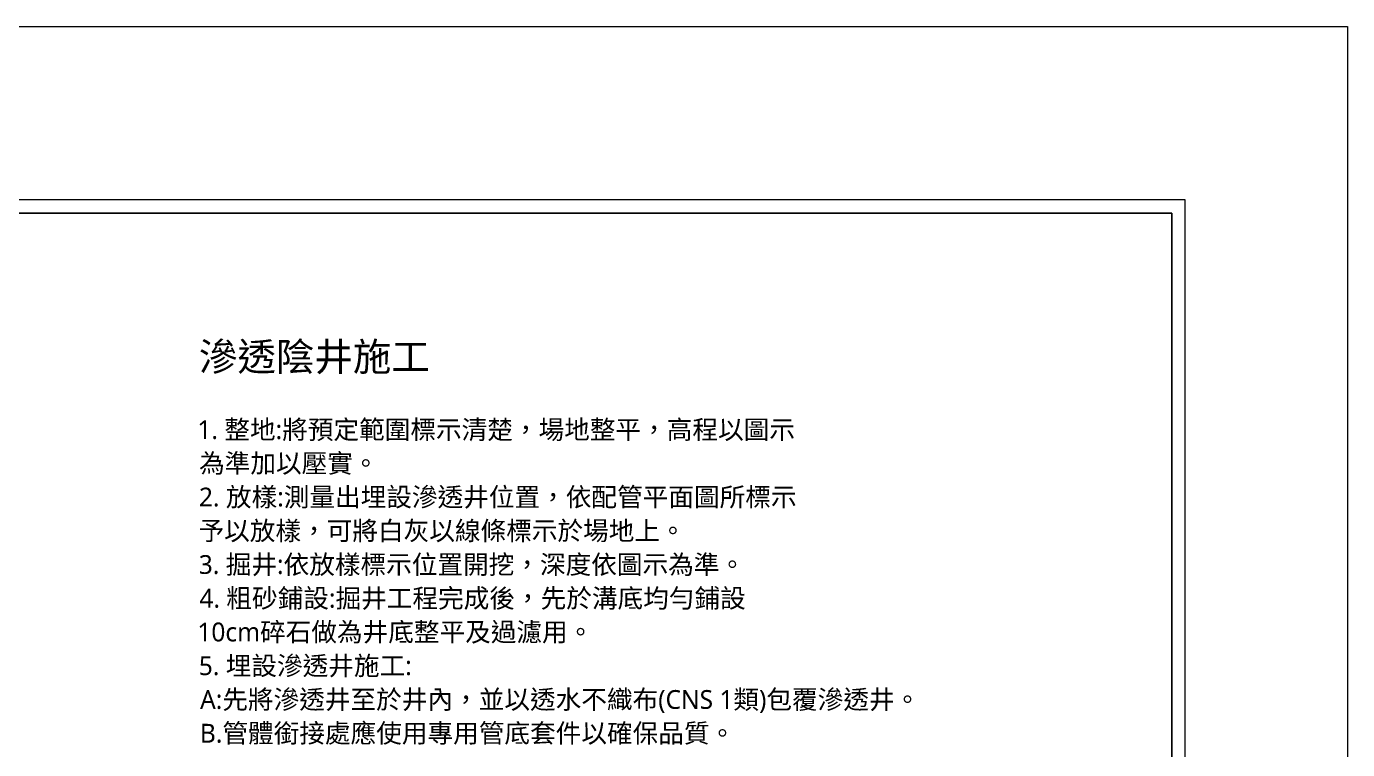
# Model space of a CAD drawing. Header units: millimetres. Extents: x 4229 to 8429, y -1187 to 1783.
# Drawn here: x 7023 to 8429, y 1013 to 1783 of the extents above; entities that cross this region are included whole.
import ezdxf

# ---------------------------------------------------------------- set-up
doc = ezdxf.new("R2010")
doc.units = ezdxf.units.MM
doc.styles.add('微軟正黑體-20', font='Microsoft JhengHei.ttf', dxfattribs={"height": 20})
doc.styles.add('微軟正黑體-30', font='Microsoft JhengHei.ttf', dxfattribs={"height": 30})

msp = doc.modelspace()

# ---------------------------------------------------------------- linework, layer by layer
at = {"lineweight": 5}
for p, q in [((4229, 1782.5, 163.2), (8429, 1782.5, 163.2)), ((8429, 1782.5, 163.2), (8429, -1187.5, 163.2)), ((4416, 1583.7, 163.2), (8241.9, 1583.7, 163.2)), ((4416, 1583.7, 326.4), (8241.9, 1583.7, 326.4)), ((8241.9, 1583.7, 326.4), (4416, 1583.7, 326.4)), ((8241.9, 1583.7, 163.2), (8241.9, -795.5, 163.2)), ((8241.9, 1583.7, 326.4), (8241.9, -795.5, 326.4)), ((8241.9, -987.8, 326.4), (8241.9, 1583.7, 326.4))]:
    msp.add_line(p, q, dxfattribs=at)
at = {"color": 4, "lineweight": 5}
for p, q in [((8256.2, 1597.9, 326.4), (4401.8, 1597.9, 326.4)), ((8256.2, -1002, 326.4), (8256.2, 1597.9, 326.4))]:
    msp.add_line(p, q, dxfattribs=at)

# ---------------------------------------------------------------- texts
at = {"lineweight": 5}
for s, height, style, p in [('滲透陰井施工', 30, '微軟正黑體-30', (7206.9, 1416.1, 326.4)), ('1. 整地:將預定範圍標示清楚，場地整平，高程以圖示', 20, '微軟正黑體-20', (7205.2, 1343.5, 326.4)), ('為準加以壓實。', 20, '微軟正黑體-20', (7207, 1307.7, 326.4)), ('2. 放樣:測量出埋設滲透井位置，依配管平面圖所標示', 20, '微軟正黑體-20', (7206.9, 1271.8, 326.4)), ('予以放樣，可將白灰以線條標示於場地上。', 20, '微軟正黑體-20', (7206.4, 1235.9, 326.4)), ('3. 掘井:依放樣標示位置開挖，深度依圖示為準。', 20, '微軟正黑體-20', (7206.7, 1200, 326.4)), ('4. 粗砂鋪設:掘井工程完成後，先於溝底均勻鋪設', 20, '微軟正黑體-20', (7207.4, 1164.1, 326.4)), ('10cm碎石做為井底整平及過濾用。', 20, '微軟正黑體-20', (7205.2, 1128.2, 326.4)), ('5. 埋設滲透井施工:', 20, '微軟正黑體-20', (7206.7, 1092.3, 326.4)), ('A:先將滲透井至於井內，並以透水不織布(CNS 1類)包覆滲透井。', 20, '微軟正黑體-20', (7208.1, 1056.4, 326.4)), ('B.管體銜接處應使用專用管底套件以確保品質。', 20, '微軟正黑體-20', (7207.9, 1020.5, 326.4))]:
    msp.add_text(s, height=height, dxfattribs=dict(at, style=style)).set_placement(p)

doc.saveas('drawing.dxf')
